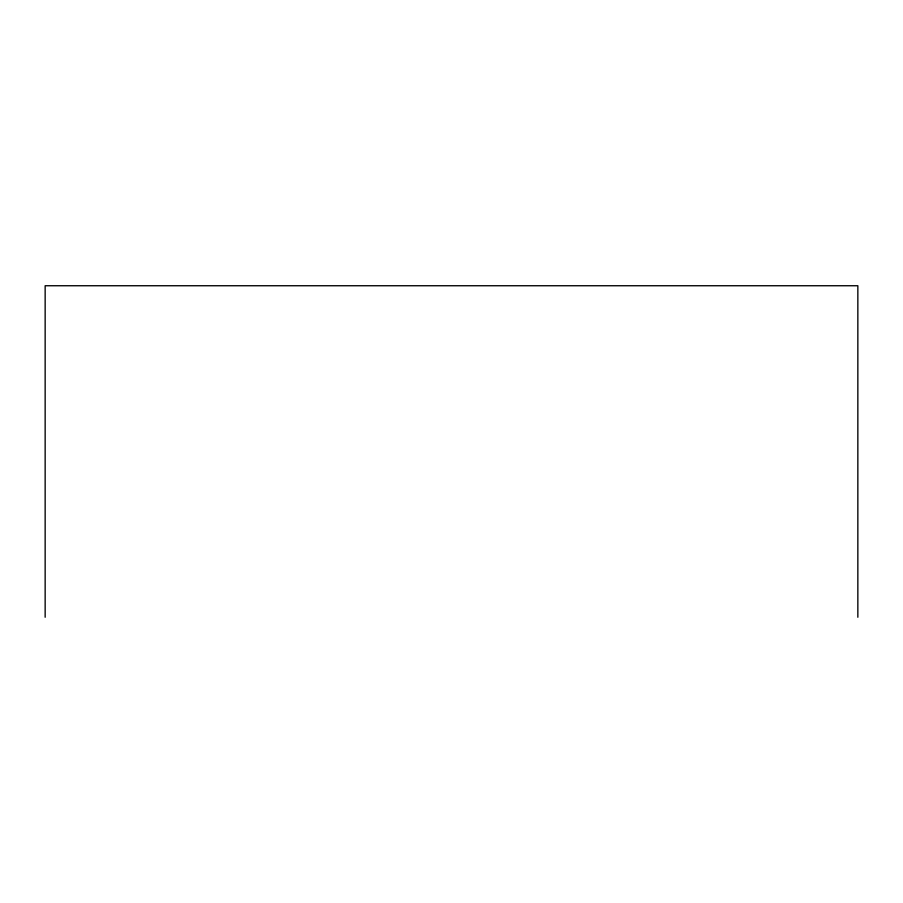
<?xml version="1.0" encoding="UTF-8"?>
<svg xmlns="http://www.w3.org/2000/svg" width="903" height="903" viewBox="0 0 903 903"><rect width="100%" height="100%" fill="white"/><g stroke="black" fill="none" stroke-linecap="round" stroke-linejoin="round"><path stroke-width="1.35" d="M857.85 617.257L857.85 285.743L45.15 285.743L45.15 617.257"/></g></svg>
